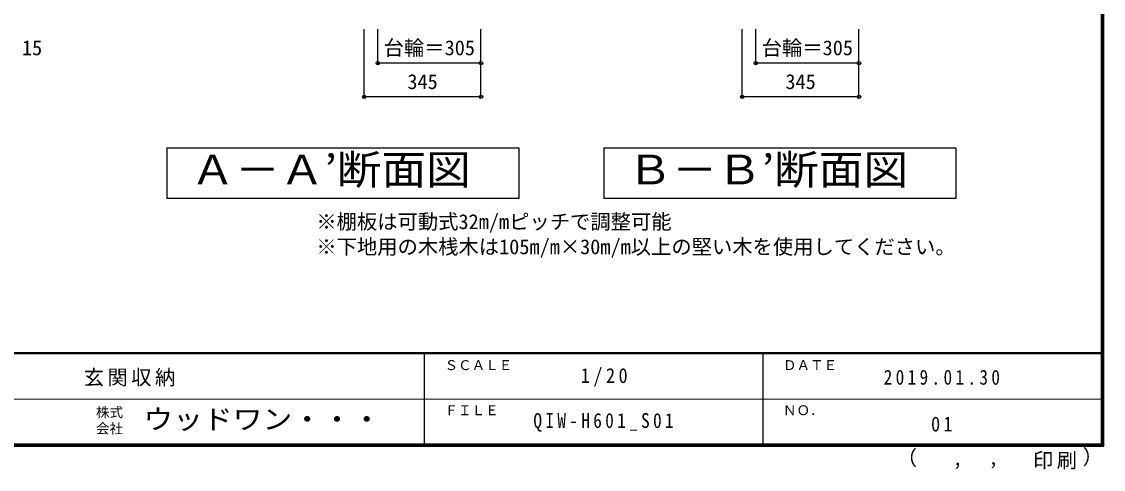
# Model space of a CAD drawing. Units: millimetres at full size, sheet at 1:20; details may follow other scales. Extents: x -3893 to 3907, y -2871 to 2783.
# Drawn here: x 710 to 3907, y -2871 to -1548 of the extents above; entities that cross this region are included whole.
import ezdxf
from ezdxf.enums import TextEntityAlignment as Align

# ---------------------------------------------------------------- set-up
doc = ezdxf.new("R2010")
doc.units = ezdxf.units.MM
doc.header["$LTSCALE"] = 20
doc.header["$PDMODE"] = 32
doc.header["$PDSIZE"] = 10
for name, color, linetype in [('0-A_文字', 7, 'Continuous'), ('0-B_寸法', 7, 'Continuous'), ('F-1_枠', 6, 'Continuous'), ('F-A_文字', 7, 'Continuous')]:
    doc.layers.add(name, color=color, linetype=linetype)
doc.styles.add('ＭＳ ゴシック', font='')
doc.styles.get('ＭＳ ゴシック').set_extended_font_data('MS Gothic')

msp = doc.modelspace()

# ---------------------------------------------------------------- linework, layer by layer
at = {"layer": '0-A_文字'}
for p, q in [((1139.02, -1920.67), (1139.02, -2070.67)), ((1139.02, -1920.67), (2179.02, -1920.67)), ((2179.02, -1920.67), (2179.02, -2070.67)), ((2431.02, -1920.67), (2431.02, -2070.67)), ((2431.02, -1920.67), (3471.02, -1920.67)), ((3471.02, -1920.67), (3471.02, -2070.67)), ((2179.02, -2070.67), (1139.02, -2070.67)), ((3471.02, -2070.67), (2431.02, -2070.67))]:
    msp.add_line(p, q, dxfattribs=at)
at = {"layer": '0-B_寸法', "color": 4}
for p, q in [((1722.52, -1770.67), (1722.52, -1570.67)), ((1762.52, -1670.67), (1762.52, -1570.67)), ((2067.52, -1770.67), (2067.52, -1570.67)), ((2839.52, -1770.67), (2839.52, -1570.67)), ((2879.52, -1670.67), (2879.52, -1570.67)), ((3184.52, -1770.67), (3184.52, -1570.67)), ((2067.52, -1670.67), (1762.52, -1670.67)), ((3184.52, -1670.67), (2879.52, -1670.67)), ((2067.52, -1770.67), (1722.52, -1770.67)), ((3184.52, -1770.67), (2839.52, -1770.67))]:
    msp.add_line(p, q, dxfattribs=at)
at = {"layer": '0-B_寸法'}
for p in [(1762.52, -1670.67), (2067.52, -1670.67), (2879.52, -1670.67), (3184.52, -1670.67), (1722.52, -1770.67), (2067.52, -1770.67), (2839.52, -1770.67), (3184.52, -1770.67)]:
    msp.add_point(p, dxfattribs=at)
at = {"layer": 'F-1_枠'}
for p, q in [((3899.95, 2783.33), (3899.95, -2803.33)), ((3903.28, 2783.33), (3903.28, -2803.33)), ((3906.61, 2783.33), (3906.61, -2803.33)), ((3906.61, -2526.67), (-3893.39, -2526.67)), ((3906.61, -2530), (-3893.39, -2530)), ((1899.94, -2530), (1899.94, -2796.67)), ((2899.95, -2530), (2899.95, -2796.67)), ((6.61, -2663.33), (3899.95, -2663.34)), ((3906.61, -2796.67), (-3893.39, -2796.67)), ((3906.61, -2800), (-3893.39, -2800)), ((3906.61, -2803.33), (-3893.39, -2803.33))]:
    msp.add_line(p, q, dxfattribs=at)

# ---------------------------------------------------------------- texts
at = {"layer": '0-A_文字', "style": 'ＭＳ ゴシック', "width": 1.1}
for s, p in [('Ａ－Ａ’断面図', (1209.02, -2055.67)), ('Ｂ－Ｂ’断面図', (2501.02, -2055.67))]:
    msp.add_text(s, height=87.98, dxfattribs=at).set_placement(p, align=Align.BOTTOM_LEFT)
at = {"layer": '0-A_文字', "style": 'ＭＳ ゴシック'}
for s, p in [('※棚板は可動式32m/mピッチで調整可能', (1581.02, -2174.48)), ('※下地用の木桟木は105m/m×30m/m以上の堅い木を使用してください。', (1581.02, -2248.62))]:
    msp.add_text(s, height=43.99, dxfattribs=at).set_placement(p, align=Align.BOTTOM_LEFT)
at = {"layer": '0-B_寸法', "style": 'ＭＳ ゴシック'}
for s, p in [('台輪＝305', (1780.02, -1660.67)), ('台輪＝305', (2897.02, -1660.67)), ('15', (711.03, -1660.67)), ('345', (1850.02, -1760.67)), ('345', (2967.02, -1760.67))]:
    msp.add_text(s, height=43.99, dxfattribs=at).set_placement(p, align=Align.BOTTOM_LEFT)
at = {"layer": 'F-A_文字', "style": 'ＭＳ ゴシック'}
for s, height, p in [('ＳＣＡＬＥ', 29.33, (1959.94, -2586.67)), ('ＤＡＴＥ', 29.33, (2959.95, -2586.67)), ('株式', 29.33, (929.94, -2726)), ('ＦＩＬＥ', 29.33, (1959.94, -2720)), ('ＮＯ．', 29.33, (2959.95, -2720)), ('会社', 29.33, (929.94, -2774)), ('（', 43.99, (3295.97, -2872.21)), ('）', 43.99, (3845.55, -2869.42)), (',', 43.99, (3460.8, -2872.21)), (',', 43.99, (3566.74, -2870.35))]:
    msp.add_text(s, height=height, dxfattribs=at).set_placement(p, align=Align.BOTTOM_LEFT)
at = {"layer": 'F-A_文字', "style": 'ＭＳ ゴシック', "width": 1.1}
msp.add_text('ウッドワン・・・', height=58.65, dxfattribs=at).set_placement((1069.94, -2770), align=Align.BOTTOM_LEFT)
at = {"layer": 'F-A_文字', "char_height": 43.99, "attachment_point": 7, "style": 'ＭＳ ゴシック'}
for s, insert in [('\\T1.17;玄関収納', (893.56, -2626.67)), ('\\T1.38;\\W0.9;1/20', (2362.45, -2626.67)), ('\\T1.39;\\W0.85;2019.01.30', (3257.45, -2621.67)), ('\\T1.39;\\W0.85;QIW-H601_S01', (2222.45, -2760)), ('\\T1.36;\\W0.9;01', (3397.45, -2760)), ('\\T1.17;印刷', (3698.71, -2871.28))]:
    msp.add_mtext(s, dxfattribs=dict(at, insert=insert))

doc.saveas('drawing.dxf')
